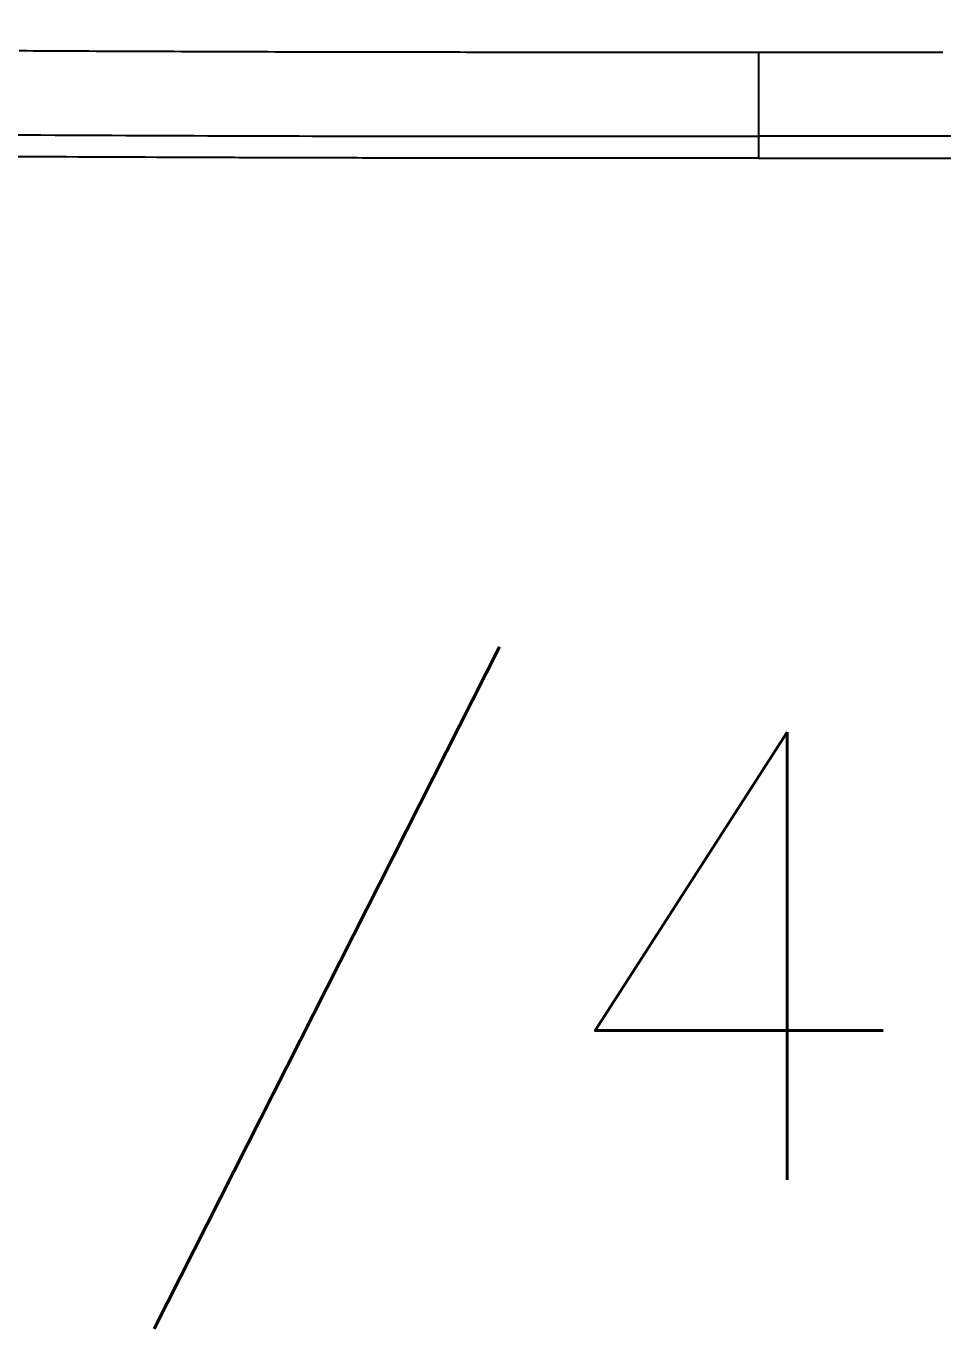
# Model space of a CAD drawing. Extents: x -50 to 28, y -10 to 124.
# Drawn here: x -18.03 to -9.83, y -9.5 to 2.14 of the extents above; entities that cross this region are included whole.
import ezdxf
from ezdxf.enums import TextEntityAlignment as Align

# ---------------------------------------------------------------- set-up
doc = ezdxf.new("R2010")
doc.units = 0
doc.header["$MEASUREMENT"] = 0
doc.layers.add('DIM', color=3, linetype='Continuous')
doc.layers.add('GEOMETRY', color=2, linetype='Continuous', lineweight=25)
doc.styles.add('SIMPLEX', font='simplex')

# ---------------------------------------------------------------- blocks, each defined once
blk = doc.blocks.new('2026 EXCURSION-ENTICE')
at = {"layer": 'GEOMETRY'}
for p, q in [((-6.606, -77.009), (-6.539, -77.009)), ((-1.341, -77.022), (-0.636, -77.022)), ((-0.636, -77.022), (0, -77.022)), ((0, -77.022), (0.798, -77.022)), ((0.798, -77.022), (1.649, -77.022)), ((-5.065, -77.964), (-5.072, -77.964)), ((0.65, -77.97), (1.376, -77.97))]:
    blk.add_line(p, q, dxfattribs=at)
at = {"layer": 'GEOMETRY', "flags": 128}
blk.add_lwpolyline([(-0.651, -77.97), (-1.01, -77.97), (-1.376, -77.97)], dxfattribs=at)
at = {"layer": 'GEOMETRY'}
for points, knots in [([(31.379, -76.79), (29.535, -77.011), (27.525, -77.163), (24.979, -77.306), (22.3, -77.445), (15.963, -77.667), (8.403, -77.76), (2.821, -77.776), (0.776, -77.774), (0, -77.774)], [0.1658694, 0.1658694, 0.1658694, 0.1658694, 0.3133182, 0.3210337, 0.3518957, 0.5062059, 0.7531022, 0.8765503, 0.9999991, 0.9999991, 0.9999991, 0.9999991]), ([(-6.539, -77.009), (-6.374, -77.01), (-6.041, -77.012), (-5.539, -77.014), (-5.029, -77.016), (-4.512, -77.018), (-3.988, -77.019), (-3.456, -77.02), (-3.099, -77.021), (-2.919, -77.021)], [0, 0, 0, 0, 0.136699, 0.27545, 0.416255, 0.559112, 0.704021, 0.850984, 1, 1, 1, 1]), ([(-2.919, -77.021), (-2.754, -77.021), (-2.415, -77.022), (-1.889, -77.022), (-1.527, -77.022), (-1.341, -77.022)], [0, 0, 0, 0, 0.312335, 0.645669, 1, 1, 1, 1]), ([(0, -77.022), (0, -77.113), (0, -77.203), (0, -77.374), (0, -77.453), (0, -77.59), (0, -77.648), (0, -77.734), (0, -77.762), (0, -77.774)], [0, 0, 0, 0, 0.25, 0.25, 0.5, 0.5, 0.75, 0.75, 1, 1, 1, 1]), ([(-6.802, -77.76), (-5.408, -77.769), (-2.746, -77.776), (-0.776, -77.774), (0, -77.774)], [0.7621643, 0.7621643, 0.7621643, 0.7621643, 0.8765503, 0.9999994, 0.9999994, 0.9999994, 0.9999994]), ([(-3.999, -77.968), (-4.015, -77.968), (-4.144, -77.967), (-4.499, -77.966), (-4.839, -77.965), (-5.065, -77.964)], [0, 0, 0, 0, 0.044518, 0.363555, 1, 1, 1, 1]), ([(-3.014, -77.969), (-3.098, -77.969), (-3.426, -77.969), (-3.754, -77.968), (-3.999, -77.968)], [0, 0, 0, 0, 0.254502, 1, 1, 1, 1]), ([(0, -77.97), (-0.108, -77.97), (-0.215, -77.97), (-0.432, -77.97), (-0.541, -77.97), (-0.651, -77.97)], [0, 0, 0, 0, 0.5, 0.5, 1, 1, 1, 1])]:
    blk.add_open_spline(points, degree=3, knots=knots, dxfattribs=at)
for points in [[(0, -77.774), (0, -77.792), (0, -77.81), (0, -77.827)], [(0, -77.827), (0, -77.883), (0, -77.933), (0, -77.97)], [(-5.072, -77.964), (-5.611, -77.962), (-6.15, -77.96), (-6.689, -77.957)], [(-2.169, -77.97), (-2.452, -77.97), (-2.735, -77.97), (-3.014, -77.969)], [(-1.376, -77.97), (-1.637, -77.97), (-1.903, -77.97), (-2.169, -77.97)], [(0, -77.97), (0.201, -77.97), (0.418, -77.97), (0.65, -77.97)], [(1.376, -77.97), (1.627, -77.97), (1.892, -77.97), (2.168, -77.97)]]:
    blk.add_open_spline(points, degree=3, dxfattribs=at)

msp = doc.modelspace()

# ---------------------------------------------------------------- block references
msp.add_blockref('2026 EXCURSION-ENTICE', (-11.482, 78.927))

# ---------------------------------------------------------------- texts
at = {"layer": 'DIM', "style": 'SIMPLEX'}
msp.add_text('SCALE: 1/4" = 1\'-0"', height=4, dxfattribs=at).set_placement((-11.482, -8.172), align=Align.CENTER)

doc.saveas('drawing.dxf')
